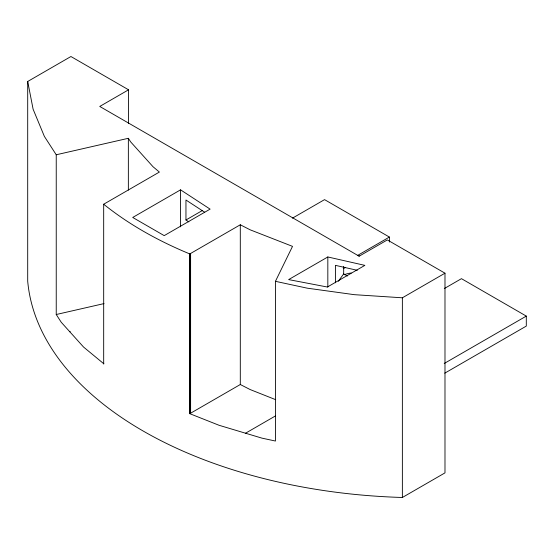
<?xml version="1.0" encoding="UTF-8"?>
<svg xmlns="http://www.w3.org/2000/svg" width="554" height="554" viewBox="0 0 554 554"><rect width="100%" height="100%" fill="white"/><g stroke="black" fill="none" stroke-linecap="round" stroke-linejoin="round"><path stroke-width="0.83" d="M189.793 253.933L189.793 413.679L219.065 425.285L261.973 438.145L275.435 441.039L275.435 281.321L292.512 246.364L250.166 229.82L240.298 224.779L189.793 253.933C159.143 241.281 129.553 225.042 103.681 204.225L159.379 172.065L153.029 166.733L130.723 141.963L128.355 138.292L56.238 154.774L44.362 136.381L33.115 109.228L27.7 81.486L70.933 56.522L128.57 89.803L128.57 123.514M338.328 281.28L343.674 273.891L343.674 266.405M128.57 89.803L99.755 106.444L359.137 256.197L387.343 239.917L444.987 273.191L444.987 472.874L402.37 497.478A395.362 228.262 0 0 1 27.7 281.162L27.7 81.486M180.556 189.842L132.725 217.459L164.206 235.63L210.104 209.128L180.556 189.842L180.556 226.849M188.852 221.884L185.957 219.993L202.418 210.485M69.839 331.811L70.206 331.604M292.47 218.151L324.554 199.627L389.4 237.064L389.4 242.056M56.238 154.774L56.238 314.513L61.259 322.283L83.564 347.053L103.896 363.839M327.829 256.966L288.641 279.597L327.366 287.027L364.864 265.373L327.829 256.966L327.829 287.09M357.351 255.574L389.4 237.064M343.286 268.683L345.447 267.437M189.793 413.679L240.298 384.518L250.166 389.559L275.677 399.676M275.435 281.321L307.283 288.177L354.318 294.673L402.37 297.796L444.987 273.191M444.308 288.565L461.454 278.662L526.3 316.105L526.3 326.091L444.765 373.161M245.533 433.228L275.276 416.033M444.225 363.486L526.3 316.105M56.238 314.513L104.034 303.592M358.403 255.775L359.477 256.003M357.275 270.31L335.412 265.345L335.412 282.817M343.674 273.891L347.351 276.017M204.703 212.258L185.957 200.022L185.957 219.993M402.37 297.796L402.37 497.478M240.298 224.779L240.298 384.518M190.611 253.462L190.611 413.208M189.904 253.871L189.904 413.609M128.355 138.292L128.355 190.098M103.681 204.225L103.681 363.964M344.443 274.742A14.266 8.234 0 0 1 351.201 273.018"/></g></svg>
